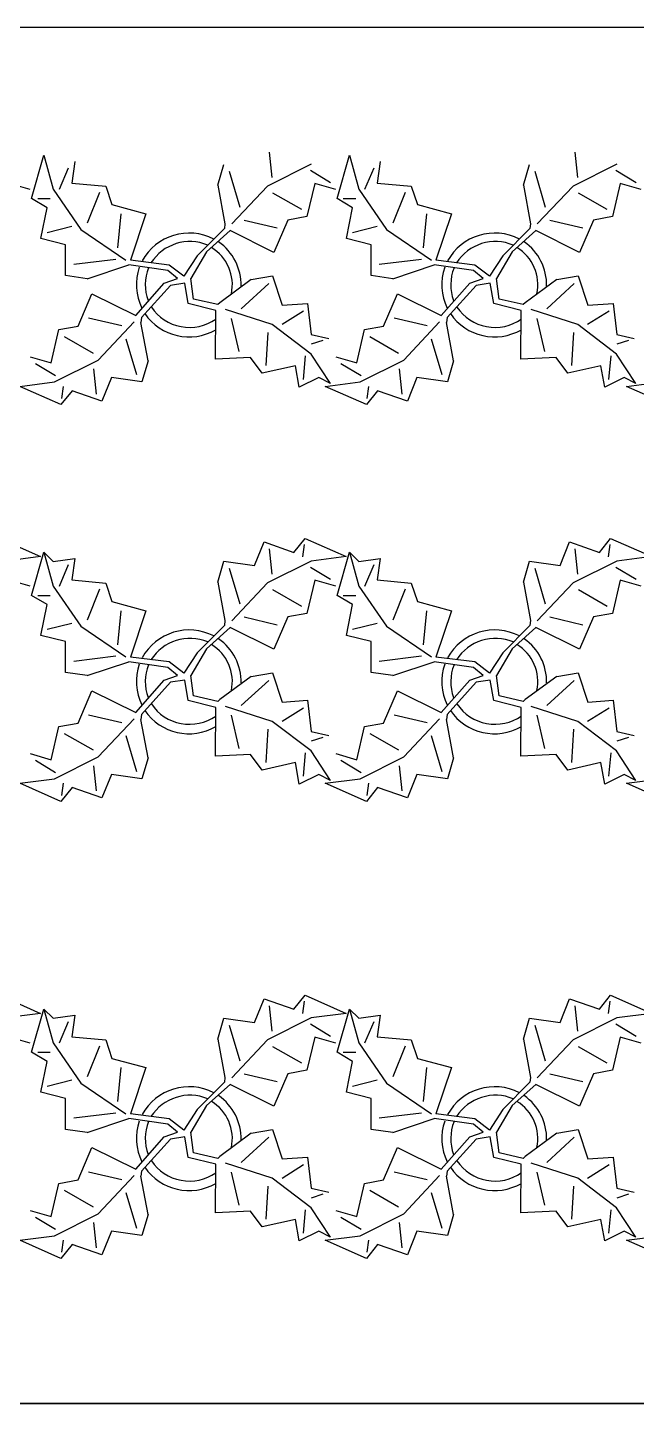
# Model space of a CAD drawing. Header units: inches. Extents: x 8624 to 20537, y 780 to 7738.
# Drawn here: x 9418.4 to 9488.1, y 7155.8 to 7313.6 of the extents above; entities that cross this region are included whole.
import ezdxf

# ---------------------------------------------------------------- set-up
doc = ezdxf.new("R2010")
doc.units = ezdxf.units.IN
doc.header["$MEASUREMENT"] = 0

msp = doc.modelspace()

# ---------------------------------------------------------------- linework, layer by layer
for p, q in [((10573.53, 7313.57), (9162.9, 7313.57)), ((10573.53, 7155.82), (9175.53, 7155.82))]:
    msp.add_line(p, q)
at = {"color": 114, "linetype": 'Continuous'}
for p, q in [((9418.86, 7293.97), (9420.28, 7298.92)), ((9420.28, 7298.92), (9421.34, 7295.03)), ((9446.09, 7299.29), (9446.4, 7296.39)), ((9453.86, 7293.97), (9455.28, 7298.92)), ((9455.28, 7298.92), (9456.34, 7295.03)), ((9481.09, 7299.29), (9481.4, 7296.39)), ((9422.05, 7295.03), (9423.11, 7297.5)), ((9423.81, 7298.21), (9423.46, 7295.73)), ((9440.2, 7295.48), (9440.9, 7297.88)), ((9450.9, 7297.9), (9445.9, 7295.39)), ((9457.05, 7295.03), (9458.11, 7297.5)), ((9458.81, 7298.21), (9458.46, 7295.73)), ((9475.2, 7295.48), (9475.9, 7297.88)), ((9485.9, 7297.9), (9480.9, 7295.39)), ((9418.7, 7295.01), (9416.3, 7295.7)), ((9423.46, 7295.73), (9427.35, 7295.38)), ((9441.5, 7297.08), (9442.71, 7292.98)), ((9451.3, 7295.7), (9450.41, 7291.9)), ((9450.8, 7297.2), (9453.1, 7295.81)), ((9453.7, 7295.01), (9451.3, 7295.7)), ((9458.46, 7295.73), (9462.35, 7295.38)), ((9476.5, 7297.08), (9477.71, 7292.98)), ((9486.3, 7295.7), (9485.41, 7291.9)), ((9485.8, 7297.2), (9488.1, 7295.81)), ((9488.7, 7295.01), (9486.3, 7295.7)), ((9421.34, 7295.03), (9424.52, 7290.43)), ((9426.64, 7294.67), (9425.23, 7291.14)), ((9427.35, 7295.38), (9428.06, 7293.26)), ((9440.2, 7295.48), (9441.01, 7291.08)), ((9445.9, 7295.39), (9441.79, 7291.05)), ((9449.81, 7292.7), (9446.51, 7294.59)), ((9456.34, 7295.03), (9459.52, 7290.43)), ((9461.64, 7294.67), (9460.23, 7291.14)), ((9462.35, 7295.38), (9463.06, 7293.26)), ((9475.2, 7295.48), (9476.01, 7291.08)), ((9480.9, 7295.39), (9476.79, 7291.05)), ((9484.81, 7292.7), (9481.51, 7294.59)), ((9420.63, 7292.91), (9418.86, 7293.97)), ((9419.57, 7293.97), (9420.99, 7293.97)), ((9419.92, 7289.37), (9420.63, 7292.91)), ((9428.06, 7293.26), (9431.95, 7292.2)), ((9455.63, 7292.91), (9453.86, 7293.97)), ((9454.57, 7293.97), (9455.99, 7293.97)), ((9454.92, 7289.37), (9455.63, 7292.91)), ((9463.06, 7293.26), (9466.95, 7292.2)), ((9428.76, 7288.31), (9429.12, 7292.2)), ((9431.95, 7292.2), (9430.18, 7286.9)), ((9441.01, 7291.08), (9440.95, 7290.51)), ((9443.21, 7291.49), (9447.01, 7290.59)), ((9448.21, 7291.5), (9446.62, 7287.79)), ((9450.41, 7291.9), (9448.21, 7291.5)), ((9463.76, 7288.31), (9464.12, 7292.2)), ((9466.95, 7292.2), (9465.18, 7286.9)), ((9476.01, 7291.08), (9475.95, 7290.51)), ((9478.21, 7291.49), (9482.01, 7290.59)), ((9483.21, 7291.5), (9481.62, 7287.79)), ((9485.41, 7291.9), (9483.21, 7291.5)), ((9420.63, 7290.08), (9423.46, 7290.79)), ((9424.52, 7290.43), (9429.67, 7286.91)), ((9440.95, 7290.51), (9437.83, 7287.39)), ((9438.91, 7287.85), (9441.62, 7290.28)), ((9446.62, 7287.79), (9441.62, 7290.28)), ((9455.63, 7290.08), (9458.46, 7290.79)), ((9459.52, 7290.43), (9464.67, 7286.91)), ((9475.95, 7290.51), (9472.83, 7287.39)), ((9473.91, 7287.85), (9476.62, 7290.28)), ((9481.62, 7287.79), (9476.62, 7290.28)), ((9422.75, 7288.66), (9419.92, 7289.37)), ((9422.75, 7285.13), (9422.75, 7288.66)), ((9438.91, 7287.85), (9437.11, 7284.79)), ((9457.75, 7288.66), (9454.92, 7289.37)), ((9457.75, 7285.13), (9457.75, 7288.66)), ((9473.91, 7287.85), (9472.11, 7284.79)), ((9428.53, 7286.98), (9423.69, 7286.4)), ((9425.23, 7284.77), (9429.99, 7286.35)), ((9434.47, 7285.7), (9429.99, 7286.35)), ((9434.64, 7286.33), (9430.18, 7286.9)), ((9436.3, 7285.05), (9434.64, 7286.33)), ((9437.83, 7287.39), (9436.3, 7285.05)), ((9463.53, 7286.98), (9458.69, 7286.4)), ((9460.23, 7284.77), (9464.99, 7286.35)), ((9469.47, 7285.7), (9464.99, 7286.35)), ((9469.64, 7286.33), (9465.18, 7286.9)), ((9471.3, 7285.05), (9469.64, 7286.33)), ((9472.83, 7287.39), (9471.3, 7285.05)), ((9425.23, 7284.77), (9422.75, 7285.13)), ((9434.06, 7284.26), (9435.59, 7284.79)), ((9435.59, 7284.79), (9434.47, 7285.7)), ((9437.42, 7282.44), (9437.11, 7284.79)), ((9444.01, 7284.68), (9440.41, 7282.02)), ((9444.01, 7284.68), (9446.47, 7285.1)), ((9446.47, 7285.1), (9447.57, 7281.74)), ((9460.23, 7284.77), (9457.75, 7285.13)), ((9469.06, 7284.26), (9470.59, 7284.79)), ((9470.59, 7284.79), (9469.47, 7285.7)), ((9472.42, 7282.44), (9472.11, 7284.79)), ((9479.01, 7284.68), (9475.41, 7282.02)), ((9479.01, 7284.68), (9481.47, 7285.1)), ((9481.47, 7285.1), (9482.57, 7281.74)), ((9430.79, 7280.55), (9434.06, 7284.26)), ((9434.77, 7284), (9431.45, 7280.32)), ((9436.4, 7284.26), (9434.77, 7284)), ((9436.81, 7281.92), (9436.4, 7284.26)), ((9446.02, 7284.21), (9442.87, 7281.33)), ((9465.79, 7280.55), (9469.06, 7284.26)), ((9469.77, 7284), (9466.45, 7280.32)), ((9471.4, 7284.26), (9469.77, 7284)), ((9471.81, 7281.92), (9471.4, 7284.26)), ((9481.02, 7284.21), (9477.87, 7281.33)), ((9424.19, 7279.33), (9425.78, 7283.04)), ((9425.78, 7283.04), (9430.79, 7280.55)), ((9439.96, 7281.13), (9436.81, 7281.92)), ((9437.42, 7282.44), (9437.42, 7282.44)), ((9440.19, 7281.8), (9437.42, 7282.44)), ((9440.41, 7282.02), (9440.19, 7281.8)), ((9447.57, 7281.74), (9450.48, 7281.94)), ((9450.48, 7281.94), (9450.9, 7278.36)), ((9459.19, 7279.33), (9460.78, 7283.04)), ((9460.78, 7283.04), (9465.79, 7280.55)), ((9474.96, 7281.13), (9471.81, 7281.92)), ((9472.42, 7282.44), (9472.42, 7282.44)), ((9475.19, 7281.8), (9472.42, 7282.44)), ((9475.41, 7282.02), (9475.19, 7281.8)), ((9482.57, 7281.74), (9485.48, 7281.94)), ((9485.48, 7281.94), (9485.9, 7278.36)), ((9429.19, 7279.35), (9425.39, 7280.24)), ((9431.45, 7280.32), (9431.39, 7279.75)), ((9439.92, 7275.54), (9439.96, 7281.13)), ((9446.43, 7279.51), (9441.08, 7281.24)), ((9441.74, 7280.22), (9442.61, 7276.41)), ((9450.02, 7281.05), (9447.55, 7279.51)), ((9464.19, 7279.35), (9460.39, 7280.24)), ((9466.45, 7280.32), (9466.39, 7279.75)), ((9474.92, 7275.54), (9474.96, 7281.13)), ((9481.43, 7279.51), (9476.08, 7281.24)), ((9476.74, 7280.22), (9477.61, 7276.41)), ((9485.02, 7281.05), (9482.55, 7279.51)), ((9421.1, 7275.13), (9421.99, 7278.93)), ((9421.99, 7278.93), (9424.19, 7279.33)), ((9426.5, 7275.44), (9430.6, 7279.83)), ((9432.2, 7275.35), (9431.39, 7279.75)), ((9445.73, 7274.82), (9445.98, 7278.62)), ((9450.88, 7276.13), (9446.43, 7279.51)), ((9450.9, 7278.36), (9452.9, 7277.9)), ((9456.1, 7275.13), (9456.99, 7278.93)), ((9456.99, 7278.93), (9459.19, 7279.33)), ((9461.5, 7275.44), (9465.6, 7279.83)), ((9467.2, 7275.35), (9466.39, 7279.75)), ((9480.73, 7274.82), (9480.98, 7278.62)), ((9485.88, 7276.13), (9481.43, 7279.51)), ((9485.9, 7278.36), (9487.9, 7277.9)), ((9422.59, 7278.13), (9425.9, 7276.24)), ((9430.9, 7273.75), (9429.69, 7277.85)), ((9452.23, 7277.68), (9450.89, 7277.25)), ((9457.59, 7278.13), (9460.9, 7276.24)), ((9465.9, 7273.75), (9464.69, 7277.85)), ((9487.23, 7277.68), (9485.89, 7277.25)), ((9418.7, 7275.82), (9421.1, 7275.13)), ((9421.5, 7272.93), (9426.5, 7275.44)), ((9432.2, 7275.35), (9431.5, 7272.95)), ((9443.94, 7275.73), (9439.92, 7275.54)), ((9445.27, 7273.93), (9443.94, 7275.73)), ((9450.21, 7275.91), (9449.96, 7273.23)), ((9453.09, 7272.76), (9450.88, 7276.13)), ((9453.7, 7275.82), (9456.1, 7275.13)), ((9456.5, 7272.93), (9461.5, 7275.44)), ((9467.2, 7275.35), (9466.5, 7272.95)), ((9478.94, 7275.73), (9474.92, 7275.54)), ((9480.27, 7273.93), (9478.94, 7275.73)), ((9485.21, 7275.91), (9484.96, 7273.23)), ((9488.09, 7272.76), (9485.88, 7276.13)), ((9421.6, 7273.63), (9419.3, 7275.02)), ((9426.31, 7271.54), (9426, 7274.44)), ((9449.08, 7274.8), (9445.27, 7273.93)), ((9449.51, 7272.34), (9449.08, 7274.8)), ((9456.6, 7273.63), (9454.3, 7275.02)), ((9461.31, 7271.54), (9461, 7274.44)), ((9484.08, 7274.8), (9480.27, 7273.93)), ((9484.51, 7272.34), (9484.08, 7274.8)), ((9417.5, 7272.42), (9421.5, 7272.93)), ((9422.21, 7270.33), (9417.5, 7272.42)), ((9422.31, 7271.03), (9422.5, 7272.43)), ((9428, 7273.44), (9426.91, 7270.74)), ((9431.5, 7272.95), (9428, 7273.44)), ((9451.75, 7273.44), (9449.51, 7272.34)), ((9453.09, 7272.76), (9451.75, 7273.44)), ((9452.5, 7272.42), (9456.5, 7272.93)), ((9457.21, 7270.33), (9452.5, 7272.42)), ((9457.31, 7271.03), (9457.5, 7272.43)), ((9463, 7273.44), (9461.91, 7270.74)), ((9466.5, 7272.95), (9463, 7273.44)), ((9486.75, 7273.44), (9484.51, 7272.34)), ((9488.09, 7272.76), (9486.75, 7273.44)), ((9487, 7272.42), (9491, 7272.93)), ((9491.71, 7270.33), (9487, 7272.42)), ((9423.5, 7271.93), (9422.21, 7270.33)), ((9426.91, 7270.74), (9423.5, 7271.93)), ((9458.5, 7271.93), (9457.21, 7270.33)), ((9461.91, 7270.74), (9458.5, 7271.93)), ((9415.19, 7255), (9419.9, 7252.91)), ((9448.9, 7253.4), (9450.19, 7255)), ((9450.19, 7255), (9454.9, 7252.91)), ((9483.9, 7253.4), (9485.19, 7255)), ((9485.19, 7255), (9489.9, 7252.91)), ((9418.86, 7248.47), (9420.28, 7253.42)), ((9420.28, 7253.42), (9421.34, 7249.53)), ((9420.28, 7253.42), (9421.34, 7252.36)), ((9444.4, 7251.89), (9445.49, 7254.59)), ((9445.49, 7254.59), (9448.9, 7253.4)), ((9446.09, 7253.79), (9446.4, 7250.89)), ((9450.09, 7254.3), (9449.9, 7252.9)), ((9453.86, 7248.47), (9455.28, 7253.42)), ((9455.28, 7253.42), (9456.34, 7249.53)), ((9455.28, 7253.42), (9456.34, 7252.36)), ((9479.4, 7251.89), (9480.49, 7254.59)), ((9480.49, 7254.59), (9483.9, 7253.4)), ((9481.09, 7253.79), (9481.4, 7250.89)), ((9485.09, 7254.3), (9484.9, 7252.9)), ((9419.9, 7252.91), (9415.9, 7252.4)), ((9421.34, 7252.36), (9423.81, 7252.71)), ((9422.05, 7249.53), (9423.11, 7252)), ((9423.81, 7252.71), (9423.46, 7250.23)), ((9440.2, 7249.98), (9440.9, 7252.38)), ((9440.9, 7252.38), (9444.4, 7251.89)), ((9441.5, 7251.58), (9442.71, 7247.48)), ((9450.9, 7252.4), (9445.9, 7249.89)), ((9450.8, 7251.7), (9453.1, 7250.31)), ((9454.9, 7252.91), (9450.9, 7252.4)), ((9456.34, 7252.36), (9458.81, 7252.71)), ((9457.05, 7249.53), (9458.11, 7252)), ((9458.81, 7252.71), (9458.46, 7250.23)), ((9475.2, 7249.98), (9475.9, 7252.38)), ((9475.9, 7252.38), (9479.4, 7251.89)), ((9476.5, 7251.58), (9477.71, 7247.48)), ((9485.9, 7252.4), (9480.9, 7249.89)), ((9485.8, 7251.7), (9488.1, 7250.31)), ((9489.9, 7252.91), (9485.9, 7252.4)), ((9418.7, 7249.51), (9416.3, 7250.2)), ((9423.46, 7250.23), (9427.35, 7249.88)), ((9440.2, 7249.98), (9441.01, 7245.58)), ((9451.3, 7250.2), (9450.41, 7246.4)), ((9453.7, 7249.51), (9451.3, 7250.2)), ((9458.46, 7250.23), (9462.35, 7249.88)), ((9475.2, 7249.98), (9476.01, 7245.58)), ((9486.3, 7250.2), (9485.41, 7246.4)), ((9488.7, 7249.51), (9486.3, 7250.2)), ((9420.63, 7247.41), (9418.86, 7248.47)), ((9419.57, 7248.47), (9420.99, 7248.47)), ((9421.34, 7249.53), (9424.52, 7244.93)), ((9426.64, 7249.17), (9425.23, 7245.64)), ((9427.35, 7249.88), (9428.06, 7247.76)), ((9445.9, 7249.89), (9441.79, 7245.55)), ((9449.81, 7247.2), (9446.51, 7249.09)), ((9455.63, 7247.41), (9453.86, 7248.47)), ((9454.57, 7248.47), (9455.99, 7248.47)), ((9456.34, 7249.53), (9459.52, 7244.93)), ((9461.64, 7249.17), (9460.23, 7245.64)), ((9462.35, 7249.88), (9463.06, 7247.76)), ((9480.9, 7249.89), (9476.79, 7245.55)), ((9484.81, 7247.2), (9481.51, 7249.09)), ((9419.92, 7243.87), (9420.63, 7247.41)), ((9428.06, 7247.76), (9431.95, 7246.7)), ((9454.92, 7243.87), (9455.63, 7247.41)), ((9463.06, 7247.76), (9466.95, 7246.7)), ((9420.63, 7244.58), (9423.46, 7245.29)), ((9428.76, 7242.81), (9429.12, 7246.7)), ((9431.95, 7246.7), (9430.18, 7241.4)), ((9441.01, 7245.58), (9440.95, 7245.01)), ((9443.21, 7245.99), (9447.01, 7245.09)), ((9448.21, 7246), (9446.62, 7242.29)), ((9450.41, 7246.4), (9448.21, 7246)), ((9455.63, 7244.58), (9458.46, 7245.29)), ((9463.76, 7242.81), (9464.12, 7246.7)), ((9466.95, 7246.7), (9465.18, 7241.4)), ((9476.01, 7245.58), (9475.95, 7245.01)), ((9478.21, 7245.99), (9482.01, 7245.09)), ((9483.21, 7246), (9481.62, 7242.29)), ((9485.41, 7246.4), (9483.21, 7246)), ((9422.75, 7243.16), (9419.92, 7243.87)), ((9424.52, 7244.93), (9429.67, 7241.41)), ((9440.95, 7245.01), (9437.83, 7241.89)), ((9438.91, 7242.35), (9441.62, 7244.78)), ((9446.62, 7242.29), (9441.62, 7244.78)), ((9457.75, 7243.16), (9454.92, 7243.87)), ((9459.52, 7244.93), (9464.67, 7241.41)), ((9475.95, 7245.01), (9472.83, 7241.89)), ((9473.91, 7242.35), (9476.62, 7244.78)), ((9481.62, 7242.29), (9476.62, 7244.78)), ((9422.75, 7239.63), (9422.75, 7243.16)), ((9438.91, 7242.35), (9437.11, 7239.29)), ((9457.75, 7239.63), (9457.75, 7243.16)), ((9473.91, 7242.35), (9472.11, 7239.29)), ((9428.53, 7241.48), (9423.69, 7240.9)), ((9425.23, 7239.27), (9429.99, 7240.85)), ((9434.47, 7240.2), (9429.99, 7240.85)), ((9434.64, 7240.83), (9430.18, 7241.4)), ((9436.3, 7239.55), (9434.64, 7240.83)), ((9437.83, 7241.89), (9436.3, 7239.55)), ((9463.53, 7241.48), (9458.69, 7240.9)), ((9460.23, 7239.27), (9464.99, 7240.85)), ((9469.47, 7240.2), (9464.99, 7240.85)), ((9469.64, 7240.83), (9465.18, 7241.4)), ((9471.3, 7239.55), (9469.64, 7240.83)), ((9472.83, 7241.89), (9471.3, 7239.55)), ((9425.23, 7239.27), (9422.75, 7239.63)), ((9434.06, 7238.76), (9435.59, 7239.29)), ((9435.59, 7239.29), (9434.47, 7240.2)), ((9437.42, 7236.94), (9437.11, 7239.29)), ((9444.01, 7239.18), (9440.41, 7236.52)), ((9444.01, 7239.18), (9446.47, 7239.6)), ((9446.47, 7239.6), (9447.57, 7236.24)), ((9460.23, 7239.27), (9457.75, 7239.63)), ((9469.06, 7238.76), (9470.59, 7239.29)), ((9470.59, 7239.29), (9469.47, 7240.2)), ((9472.42, 7236.94), (9472.11, 7239.29)), ((9479.01, 7239.18), (9475.41, 7236.52)), ((9479.01, 7239.18), (9481.47, 7239.6)), ((9481.47, 7239.6), (9482.57, 7236.24)), ((9424.19, 7233.83), (9425.78, 7237.54)), ((9425.78, 7237.54), (9430.79, 7235.05)), ((9430.79, 7235.05), (9434.06, 7238.76)), ((9434.77, 7238.5), (9431.45, 7234.82)), ((9436.4, 7238.76), (9434.77, 7238.5)), ((9436.81, 7236.42), (9436.4, 7238.76)), ((9446.02, 7238.71), (9442.87, 7235.83)), ((9459.19, 7233.83), (9460.78, 7237.54)), ((9460.78, 7237.54), (9465.79, 7235.05)), ((9465.79, 7235.05), (9469.06, 7238.76)), ((9469.77, 7238.5), (9466.45, 7234.82)), ((9471.4, 7238.76), (9469.77, 7238.5)), ((9471.81, 7236.42), (9471.4, 7238.76)), ((9481.02, 7238.71), (9477.87, 7235.83)), ((9439.96, 7235.63), (9436.81, 7236.42)), ((9437.42, 7236.94), (9437.42, 7236.94)), ((9440.19, 7236.3), (9437.42, 7236.94)), ((9440.41, 7236.52), (9440.19, 7236.3)), ((9446.43, 7234.01), (9441.08, 7235.74)), ((9447.57, 7236.24), (9450.48, 7236.44)), ((9450.48, 7236.44), (9450.9, 7232.86)), ((9474.96, 7235.63), (9471.81, 7236.42)), ((9472.42, 7236.94), (9472.42, 7236.94)), ((9475.19, 7236.3), (9472.42, 7236.94)), ((9475.41, 7236.52), (9475.19, 7236.3)), ((9481.43, 7234.01), (9476.08, 7235.74)), ((9482.57, 7236.24), (9485.48, 7236.44)), ((9485.48, 7236.44), (9485.9, 7232.86)), ((9429.19, 7233.85), (9425.39, 7234.74)), ((9426.5, 7229.94), (9430.6, 7234.33)), ((9431.45, 7234.82), (9431.39, 7234.25)), ((9432.2, 7229.85), (9431.39, 7234.25)), ((9439.92, 7230.04), (9439.96, 7235.63)), ((9441.74, 7234.72), (9442.61, 7230.91)), ((9450.02, 7235.55), (9447.55, 7234.01)), ((9464.19, 7233.85), (9460.39, 7234.74)), ((9461.5, 7229.94), (9465.6, 7234.33)), ((9466.45, 7234.82), (9466.39, 7234.25)), ((9467.2, 7229.85), (9466.39, 7234.25)), ((9474.92, 7230.04), (9474.96, 7235.63)), ((9476.74, 7234.72), (9477.61, 7230.91)), ((9485.02, 7235.55), (9482.55, 7234.01)), ((9421.1, 7229.63), (9421.99, 7233.43)), ((9421.99, 7233.43), (9424.19, 7233.83)), ((9422.59, 7232.63), (9425.9, 7230.74)), ((9445.73, 7229.32), (9445.98, 7233.12)), ((9450.88, 7230.63), (9446.43, 7234.01)), ((9450.9, 7232.86), (9452.9, 7232.4)), ((9456.1, 7229.63), (9456.99, 7233.43)), ((9456.99, 7233.43), (9459.19, 7233.83)), ((9457.59, 7232.63), (9460.9, 7230.74)), ((9480.73, 7229.32), (9480.98, 7233.12)), ((9485.88, 7230.63), (9481.43, 7234.01)), ((9485.9, 7232.86), (9487.9, 7232.4)), ((9430.9, 7228.25), (9429.69, 7232.35)), ((9452.23, 7232.18), (9450.89, 7231.75)), ((9465.9, 7228.25), (9464.69, 7232.35)), ((9487.23, 7232.18), (9485.89, 7231.75)), ((9418.7, 7230.32), (9421.1, 7229.63)), ((9421.6, 7228.13), (9419.3, 7229.52)), ((9421.5, 7227.43), (9426.5, 7229.94)), ((9432.2, 7229.85), (9431.5, 7227.45)), ((9443.94, 7230.23), (9439.92, 7230.04)), ((9445.27, 7228.43), (9443.94, 7230.23)), ((9450.21, 7230.41), (9449.96, 7227.73)), ((9453.09, 7227.26), (9450.88, 7230.63)), ((9453.7, 7230.32), (9456.1, 7229.63)), ((9456.6, 7228.13), (9454.3, 7229.52)), ((9456.5, 7227.43), (9461.5, 7229.94)), ((9467.2, 7229.85), (9466.5, 7227.45)), ((9478.94, 7230.23), (9474.92, 7230.04)), ((9480.27, 7228.43), (9478.94, 7230.23)), ((9485.21, 7230.41), (9484.96, 7227.73)), ((9488.09, 7227.26), (9485.88, 7230.63)), ((9426.31, 7226.04), (9426, 7228.94)), ((9428, 7227.94), (9426.91, 7225.24)), ((9431.5, 7227.45), (9428, 7227.94)), ((9449.08, 7229.3), (9445.27, 7228.43)), ((9449.51, 7226.84), (9449.08, 7229.3)), ((9451.75, 7227.94), (9449.51, 7226.84)), ((9453.09, 7227.26), (9451.75, 7227.94)), ((9461.31, 7226.04), (9461, 7228.94)), ((9463, 7227.94), (9461.91, 7225.24)), ((9466.5, 7227.45), (9463, 7227.94)), ((9484.08, 7229.3), (9480.27, 7228.43)), ((9484.51, 7226.84), (9484.08, 7229.3)), ((9486.75, 7227.94), (9484.51, 7226.84)), ((9488.09, 7227.26), (9486.75, 7227.94)), ((9417.5, 7226.92), (9421.5, 7227.43)), ((9422.21, 7224.83), (9417.5, 7226.92)), ((9423.5, 7226.43), (9422.21, 7224.83)), ((9422.31, 7225.53), (9422.5, 7226.93)), ((9426.91, 7225.24), (9423.5, 7226.43)), ((9452.5, 7226.92), (9456.5, 7227.43)), ((9457.21, 7224.83), (9452.5, 7226.92)), ((9458.5, 7226.43), (9457.21, 7224.83)), ((9457.31, 7225.53), (9457.5, 7226.93)), ((9461.91, 7225.24), (9458.5, 7226.43)), ((9487, 7226.92), (9491, 7227.43)), ((9491.71, 7224.83), (9487, 7226.92)), ((9415.19, 7202.63), (9419.9, 7200.54)), ((9448.9, 7201.02), (9450.19, 7202.63)), ((9450.19, 7202.63), (9454.9, 7200.54)), ((9483.9, 7201.02), (9485.19, 7202.63)), ((9485.19, 7202.63), (9489.9, 7200.54)), ((9418.86, 7196.09), (9420.28, 7201.04)), ((9420.28, 7201.04), (9421.34, 7197.15)), ((9420.28, 7201.04), (9421.34, 7199.98)), ((9444.4, 7199.51), (9445.49, 7202.22)), ((9445.49, 7202.22), (9448.9, 7201.02)), ((9446.09, 7201.42), (9446.4, 7198.52)), ((9450.09, 7201.93), (9449.9, 7200.53)), ((9453.86, 7196.09), (9455.28, 7201.04)), ((9455.28, 7201.04), (9456.34, 7197.15)), ((9455.28, 7201.04), (9456.34, 7199.98)), ((9479.4, 7199.51), (9480.49, 7202.22)), ((9480.49, 7202.22), (9483.9, 7201.02)), ((9481.09, 7201.42), (9481.4, 7198.52)), ((9485.09, 7201.93), (9484.9, 7200.53)), ((9419.9, 7200.54), (9415.9, 7200.03)), ((9421.34, 7199.98), (9423.81, 7200.34)), ((9422.05, 7197.15), (9423.11, 7199.63)), ((9423.81, 7200.34), (9423.46, 7197.86)), ((9440.2, 7197.6), (9440.9, 7200.01)), ((9440.9, 7200.01), (9444.4, 7199.51)), ((9450.9, 7200.03), (9445.9, 7197.52)), ((9454.9, 7200.54), (9450.9, 7200.03)), ((9456.34, 7199.98), (9458.81, 7200.34)), ((9457.05, 7197.15), (9458.11, 7199.63)), ((9458.81, 7200.34), (9458.46, 7197.86)), ((9475.2, 7197.6), (9475.9, 7200.01)), ((9475.9, 7200.01), (9479.4, 7199.51)), ((9485.9, 7200.03), (9480.9, 7197.52)), ((9489.9, 7200.54), (9485.9, 7200.03)), ((9441.5, 7199.21), (9442.71, 7195.11)), ((9450.8, 7199.33), (9453.1, 7197.93)), ((9476.5, 7199.21), (9477.71, 7195.11)), ((9485.8, 7199.33), (9488.1, 7197.93)), ((9418.7, 7197.13), (9416.3, 7197.83)), ((9421.34, 7197.15), (9424.52, 7192.56)), ((9423.46, 7197.86), (9427.35, 7197.51)), ((9426.64, 7196.8), (9425.23, 7193.26)), ((9427.35, 7197.51), (9428.06, 7195.39)), ((9440.2, 7197.6), (9441.01, 7193.21)), ((9445.9, 7197.52), (9441.79, 7193.17)), ((9449.81, 7194.83), (9446.51, 7196.72)), ((9451.3, 7197.83), (9450.41, 7194.03)), ((9453.7, 7197.13), (9451.3, 7197.83)), ((9456.34, 7197.15), (9459.52, 7192.56)), ((9458.46, 7197.86), (9462.35, 7197.51)), ((9461.64, 7196.8), (9460.23, 7193.26)), ((9462.35, 7197.51), (9463.06, 7195.39)), ((9475.2, 7197.6), (9476.01, 7193.21)), ((9480.9, 7197.52), (9476.79, 7193.17)), ((9484.81, 7194.83), (9481.51, 7196.72)), ((9486.3, 7197.83), (9485.41, 7194.03)), ((9488.7, 7197.13), (9486.3, 7197.83)), ((9420.63, 7195.03), (9418.86, 7196.09)), ((9419.57, 7196.09), (9420.99, 7196.09)), ((9419.92, 7191.5), (9420.63, 7195.03)), ((9428.06, 7195.39), (9431.95, 7194.33)), ((9455.63, 7195.03), (9453.86, 7196.09)), ((9454.57, 7196.09), (9455.99, 7196.09)), ((9454.92, 7191.5), (9455.63, 7195.03)), ((9463.06, 7195.39), (9466.95, 7194.33)), ((9428.76, 7190.44), (9429.12, 7194.33)), ((9431.95, 7194.33), (9430.18, 7189.02)), ((9441.01, 7193.21), (9440.95, 7192.64)), ((9443.21, 7193.61), (9447.01, 7192.72)), ((9448.21, 7193.62), (9446.62, 7189.92)), ((9450.41, 7194.03), (9448.21, 7193.62)), ((9463.76, 7190.44), (9464.12, 7194.33)), ((9466.95, 7194.33), (9465.18, 7189.02)), ((9476.01, 7193.21), (9475.95, 7192.64)), ((9478.21, 7193.61), (9482.01, 7192.72)), ((9483.21, 7193.62), (9481.62, 7189.92)), ((9485.41, 7194.03), (9483.21, 7193.62)), ((9420.63, 7192.2), (9423.46, 7192.91)), ((9424.52, 7192.56), (9429.67, 7189.04)), ((9440.95, 7192.64), (9437.83, 7189.52)), ((9438.91, 7189.97), (9441.62, 7192.41)), ((9446.62, 7189.92), (9441.62, 7192.41)), ((9455.63, 7192.2), (9458.46, 7192.91)), ((9459.52, 7192.56), (9464.67, 7189.04)), ((9475.95, 7192.64), (9472.83, 7189.52)), ((9473.91, 7189.97), (9476.62, 7192.41)), ((9481.62, 7189.92), (9476.62, 7192.41)), ((9422.75, 7190.79), (9419.92, 7191.5)), ((9422.75, 7187.25), (9422.75, 7190.79)), ((9457.75, 7190.79), (9454.92, 7191.5)), ((9457.75, 7187.25), (9457.75, 7190.79)), ((9428.53, 7189.1), (9423.69, 7188.53)), ((9425.23, 7186.9), (9429.99, 7188.48)), ((9434.47, 7187.83), (9429.99, 7188.48)), ((9434.64, 7188.45), (9430.18, 7189.02)), ((9436.3, 7187.17), (9434.64, 7188.45)), ((9437.83, 7189.52), (9436.3, 7187.17)), ((9438.91, 7189.97), (9437.11, 7186.91)), ((9463.53, 7189.1), (9458.69, 7188.53)), ((9460.23, 7186.9), (9464.99, 7188.48)), ((9469.47, 7187.83), (9464.99, 7188.48)), ((9469.64, 7188.45), (9465.18, 7189.02)), ((9471.3, 7187.17), (9469.64, 7188.45)), ((9472.83, 7189.52), (9471.3, 7187.17)), ((9473.91, 7189.97), (9472.11, 7186.91)), ((9425.23, 7186.9), (9422.75, 7187.25)), ((9434.06, 7186.39), (9435.59, 7186.91)), ((9435.59, 7186.91), (9434.47, 7187.83)), ((9437.42, 7184.56), (9437.11, 7186.91)), ((9444.01, 7186.8), (9446.47, 7187.23)), ((9446.47, 7187.23), (9447.57, 7183.87)), ((9460.23, 7186.9), (9457.75, 7187.25)), ((9469.06, 7186.39), (9470.59, 7186.91)), ((9470.59, 7186.91), (9469.47, 7187.83)), ((9472.42, 7184.56), (9472.11, 7186.91)), ((9479.01, 7186.8), (9481.47, 7187.23)), ((9481.47, 7187.23), (9482.57, 7183.87)), ((9430.79, 7182.68), (9434.06, 7186.39)), ((9434.77, 7186.13), (9431.45, 7182.44)), ((9436.4, 7186.39), (9434.77, 7186.13)), ((9436.81, 7184.04), (9436.4, 7186.39)), ((9444.01, 7186.8), (9440.41, 7184.15)), ((9446.02, 7186.34), (9442.87, 7183.46)), ((9465.79, 7182.68), (9469.06, 7186.39)), ((9469.77, 7186.13), (9466.45, 7182.44)), ((9471.4, 7186.39), (9469.77, 7186.13)), ((9471.81, 7184.04), (9471.4, 7186.39)), ((9479.01, 7186.8), (9475.41, 7184.15)), ((9481.02, 7186.34), (9477.87, 7183.46)), ((9424.19, 7181.46), (9425.78, 7185.16)), ((9425.78, 7185.16), (9430.79, 7182.68)), ((9439.96, 7183.26), (9436.81, 7184.04)), ((9437.42, 7184.56), (9437.42, 7184.56)), ((9440.19, 7183.92), (9437.42, 7184.56)), ((9440.41, 7184.15), (9440.19, 7183.92)), ((9447.57, 7183.87), (9450.48, 7184.07)), ((9450.48, 7184.07), (9450.9, 7180.49)), ((9459.19, 7181.46), (9460.78, 7185.16)), ((9460.78, 7185.16), (9465.79, 7182.68)), ((9474.96, 7183.26), (9471.81, 7184.04)), ((9472.42, 7184.56), (9472.42, 7184.56)), ((9475.19, 7183.92), (9472.42, 7184.56)), ((9475.41, 7184.15), (9475.19, 7183.92)), ((9482.57, 7183.87), (9485.48, 7184.07)), ((9485.48, 7184.07), (9485.9, 7180.49)), ((9429.19, 7181.47), (9425.39, 7182.36)), ((9431.45, 7182.44), (9431.39, 7181.88)), ((9439.92, 7177.67), (9439.96, 7183.26)), ((9446.43, 7181.64), (9441.08, 7183.37)), ((9441.74, 7182.35), (9442.61, 7178.54)), ((9450.02, 7183.18), (9447.55, 7181.63)), ((9464.19, 7181.47), (9460.39, 7182.36)), ((9466.45, 7182.44), (9466.39, 7181.88)), ((9474.92, 7177.67), (9474.96, 7183.26)), ((9481.43, 7181.64), (9476.08, 7183.37)), ((9476.74, 7182.35), (9477.61, 7178.54)), ((9485.02, 7183.18), (9482.55, 7181.63)), ((9421.1, 7177.25), (9421.99, 7181.06)), ((9421.99, 7181.06), (9424.19, 7181.46)), ((9426.5, 7177.57), (9430.6, 7181.96)), ((9432.2, 7177.48), (9431.39, 7181.88)), ((9445.73, 7176.95), (9445.98, 7180.75)), ((9450.88, 7178.25), (9446.43, 7181.64)), ((9456.1, 7177.25), (9456.99, 7181.06)), ((9456.99, 7181.06), (9459.19, 7181.46)), ((9461.5, 7177.57), (9465.6, 7181.96)), ((9467.2, 7177.48), (9466.39, 7181.88)), ((9480.73, 7176.95), (9480.98, 7180.75)), ((9485.88, 7178.25), (9481.43, 7181.64)), ((9422.59, 7180.26), (9425.9, 7178.36)), ((9430.9, 7175.88), (9429.69, 7179.97)), ((9452.23, 7179.81), (9450.89, 7179.37)), ((9450.9, 7180.49), (9452.9, 7180.03)), ((9457.59, 7180.26), (9460.9, 7178.36)), ((9465.9, 7175.88), (9464.69, 7179.97)), ((9487.23, 7179.81), (9485.89, 7179.37)), ((9485.9, 7180.49), (9487.9, 7180.03)), ((9418.7, 7177.95), (9421.1, 7177.25)), ((9421.5, 7175.05), (9426.5, 7177.57)), ((9432.2, 7177.48), (9431.5, 7175.08)), ((9443.94, 7177.86), (9439.92, 7177.67)), ((9445.27, 7176.06), (9443.94, 7177.86)), ((9450.21, 7178.03), (9449.96, 7175.35)), ((9453.09, 7174.88), (9450.88, 7178.25)), ((9453.7, 7177.95), (9456.1, 7177.25)), ((9456.5, 7175.05), (9461.5, 7177.57)), ((9467.2, 7177.48), (9466.5, 7175.08)), ((9478.94, 7177.86), (9474.92, 7177.67)), ((9480.27, 7176.06), (9478.94, 7177.86)), ((9485.21, 7178.03), (9484.96, 7175.35)), ((9488.09, 7174.88), (9485.88, 7178.25)), ((9421.6, 7175.75), (9419.3, 7177.15)), ((9426.31, 7173.66), (9426, 7176.56)), ((9449.08, 7176.93), (9445.27, 7176.06)), ((9449.51, 7174.46), (9449.08, 7176.93)), ((9456.6, 7175.75), (9454.3, 7177.15)), ((9461.31, 7173.66), (9461, 7176.56)), ((9484.08, 7176.93), (9480.27, 7176.06)), ((9484.51, 7174.46), (9484.08, 7176.93)), ((9417.5, 7174.54), (9421.5, 7175.05)), ((9422.21, 7172.46), (9417.5, 7174.54)), ((9422.31, 7173.16), (9422.5, 7174.56)), ((9428, 7175.57), (9426.91, 7172.87)), ((9431.5, 7175.08), (9428, 7175.57)), ((9451.75, 7175.56), (9449.51, 7174.46)), ((9453.09, 7174.88), (9451.75, 7175.56)), ((9452.5, 7174.54), (9456.5, 7175.05)), ((9457.21, 7172.46), (9452.5, 7174.54)), ((9457.31, 7173.16), (9457.5, 7174.56)), ((9463, 7175.57), (9461.91, 7172.87)), ((9466.5, 7175.08), (9463, 7175.57)), ((9486.75, 7175.56), (9484.51, 7174.46)), ((9488.09, 7174.88), (9486.75, 7175.56)), ((9487, 7174.54), (9491, 7175.05)), ((9491.71, 7172.46), (9487, 7174.54)), ((9423.5, 7174.06), (9422.21, 7172.46)), ((9426.91, 7172.87), (9423.5, 7174.06)), ((9458.5, 7174.06), (9457.21, 7172.46)), ((9461.91, 7172.87), (9458.5, 7174.06))]:
    msp.add_line(p, q, dxfattribs=at)
at = {"color": 73}
msp.add_line((9175.53, 7155.82), (9874.53, 7155.82), dxfattribs=at)
at = {"color": 114, "linetype": 'Continuous'}
for centre, radius, start, end in [((9436.91, 7283.85), 6.15, 62.5812, 151.2714), ((9471.91, 7283.85), 6.15, 62.5812, 151.2714), ((9437, 7283.74), 5.29, 67.3711, 147.472), ((9436.86, 7284.07), 5, 348.1647, 58.6725), ((9436.86, 7284.07), 6, 358.6147, 55.1169), ((9472, 7283.74), 5.29, 67.3711, 147.472), ((9471.86, 7284.07), 5, 348.1647, 58.6725), ((9471.86, 7284.07), 6, 358.6147, 55.1169), ((9436.99, 7284.1), 6.13, 161.2017, 206.0918), ((9437.16, 7284.07), 5.28, 158.4094, 200.0301), ((9471.99, 7284.1), 6.13, 161.2017, 206.0918), ((9472.16, 7284.07), 5.28, 158.4094, 200.0301), ((9436.95, 7284.44), 5.25, 213.8219, 304.9414), ((9471.95, 7284.44), 5.25, 213.8219, 304.9414), ((9436.89, 7284.23), 6.13, 214.3757, 300.1028), ((9471.89, 7284.23), 6.13, 214.3757, 300.1028), ((9436.91, 7238.35), 6.15, 62.5812, 151.2714), ((9471.91, 7238.35), 6.15, 62.5812, 151.2714), ((9437, 7238.24), 5.29, 67.3711, 147.472), ((9436.86, 7238.57), 5, 348.1647, 58.6725), ((9436.86, 7238.57), 6, 358.6147, 55.1169), ((9472, 7238.24), 5.29, 67.3711, 147.472), ((9471.86, 7238.57), 5, 348.1647, 58.6725), ((9471.86, 7238.57), 6, 358.6147, 55.1169), ((9436.99, 7238.6), 6.13, 161.2017, 206.0918), ((9437.16, 7238.57), 5.28, 158.4094, 200.0301), ((9471.99, 7238.6), 6.13, 161.2017, 206.0918), ((9472.16, 7238.57), 5.28, 158.4094, 200.0301), ((9436.95, 7238.94), 5.25, 213.8219, 304.9414), ((9471.95, 7238.94), 5.25, 213.8219, 304.9414), ((9436.89, 7238.73), 6.13, 214.3757, 300.1028), ((9471.89, 7238.73), 6.13, 214.3757, 300.1028), ((9436.91, 7185.98), 6.15, 62.5812, 151.2714), ((9471.91, 7185.98), 6.15, 62.5812, 151.2714), ((9437, 7185.87), 5.29, 67.3711, 147.472), ((9436.86, 7186.19), 5, 348.1647, 58.6725), ((9436.86, 7186.19), 6, 358.6147, 55.1169), ((9472, 7185.87), 5.29, 67.3711, 147.472), ((9471.86, 7186.19), 5, 348.1647, 58.6725), ((9471.86, 7186.19), 6, 358.6147, 55.1169), ((9436.99, 7186.22), 6.13, 161.2017, 206.0918), ((9437.16, 7186.19), 5.28, 158.4094, 200.0301), ((9471.99, 7186.22), 6.13, 161.2017, 206.0918), ((9472.16, 7186.19), 5.28, 158.4094, 200.0301), ((9436.89, 7186.36), 6.13, 214.3757, 300.1028), ((9436.95, 7186.57), 5.25, 213.8219, 304.9414), ((9471.89, 7186.36), 6.13, 214.3757, 300.1028), ((9471.95, 7186.57), 5.25, 213.8219, 304.9414)]:
    msp.add_arc(centre, radius, start, end, dxfattribs=at)

doc.saveas('drawing.dxf')
